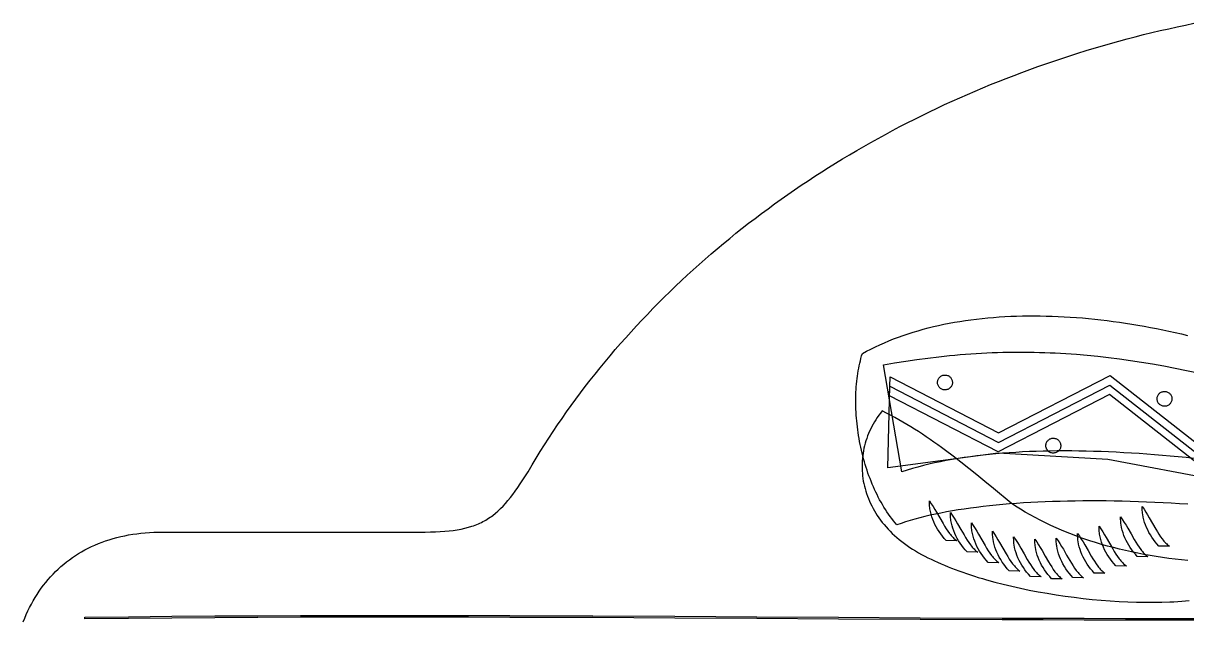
# Model space of a CAD drawing. Header units: millimetres. Extents: x 0 to 2228, y 0 to 1270.
# Drawn here: x 10 to 924, y 782 to 1252 of the extents above; entities that cross this region are included whole.
import ezdxf

# ---------------------------------------------------------------- set-up
doc = ezdxf.new("R2010")
doc.units = ezdxf.units.MM
for name, color, linetype in [('CUT_CABINET', 1, 'Continuous'), ('DETAIL_ENGRAVE', 8, 'Continuous'), ('VINYL_ESPRESSO', 7, 'Continuous'), ('VINYL_GOLD', 2, 'Continuous'), ('VINYL_GREEN', 3, 'Continuous'), ('VINYL_RED', 1, 'Continuous')]:
    doc.layers.add(name, color=color, linetype=linetype)

msp = doc.modelspace()

# ---------------------------------------------------------------- linework, layer by layer
at = {"layer": 'CUT_CABINET'}
msp.add_lwpolyline([(10.26, 781.78), (11.42, 784.66), (12.63, 787.49), (13.9, 790.26), (15.23, 792.98), (16.62, 795.64), (18.06, 798.25), (19.57, 800.8), (21.13, 803.3), (22.75, 805.74), (24.42, 808.12), (26.15, 810.45), (27.94, 812.71), (29.78, 814.92), (31.68, 817.08), (33.63, 819.17), (35.64, 821.2), (37.7, 823.17), (39.82, 825.08), (41.99, 826.93), (44.21, 828.72), (46.49, 830.45), (48.82, 832.12), (51.2, 833.72), (53.64, 835.26), (56.12, 836.73), (58.66, 838.14), (61.25, 839.49), (63.89, 840.77), (66.58, 841.99), (69.32, 843.14), (72.11, 844.23), (74.95, 845.24), (77.84, 846.19), (80.78, 847.08), (83.77, 847.89), (86.81, 848.64), (89.89, 849.32), (93.02, 849.93), (96.2, 850.46), (99.43, 850.93), (102.7, 851.33), (106.02, 851.65), (109.39, 851.91), (112.8, 852.09), (116.26, 852.2), (119.76, 852.24), (325.86, 852.24), (329.94, 852.27), (333.86, 852.37), (337.61, 852.54), (341.21, 852.79), (344.65, 853.11), (347.95, 853.5), (351.11, 853.98), (354.14, 854.54), (357.05, 855.19), (359.85, 855.93), (362.53, 856.75), (363.84, 857.2), (365.12, 857.67), (366.38, 858.17), (367.61, 858.69), (368.82, 859.23), (370.02, 859.8), (371.19, 860.39), (372.34, 861.01), (373.48, 861.66), (374.59, 862.33), (375.7, 863.03), (376.78, 863.76), (377.85, 864.51), (378.91, 865.29), (380.99, 866.93), (383.03, 868.69), (385.02, 870.57), (386.99, 872.56), (388.94, 874.67), (390.87, 876.91), (392.79, 879.28), (394.71, 881.77), (396.64, 884.39), (398.58, 887.15), (400.54, 890.05), (402.53, 893.09), (404.56, 896.26), (406.62, 899.58), (409.78, 904.92), (412.99, 910.23), (416.26, 915.5), (419.57, 920.74), (422.93, 925.95), (426.35, 931.12), (429.81, 936.27), (433.32, 941.38), (436.89, 946.46), (440.5, 951.5), (444.16, 956.51), (447.87, 961.49), (451.62, 966.44), (455.43, 971.35), (459.28, 976.23), (463.18, 981.07), (467.12, 985.88), (471.11, 990.65), (475.15, 995.39), (479.23, 1000.1), (483.36, 1004.77), (487.53, 1009.41), (491.75, 1014.01), (496.01, 1018.57), (500.32, 1023.1), (504.66, 1027.6), (509.06, 1032.06), (513.49, 1036.48), (517.97, 1040.87), (522.49, 1045.22), (527.05, 1049.53), (531.65, 1053.81), (536.29, 1058.05), (540.97, 1062.25), (545.7, 1066.42), (550.46, 1070.55), (555.26, 1074.64), (560.11, 1078.7), (564.99, 1082.71), (569.91, 1086.69), (574.87, 1090.63), (579.87, 1094.54), (584.9, 1098.4), (589.97, 1102.23), (595.08, 1106.02), (600.23, 1109.77), (605.41, 1113.48), (610.63, 1117.15), (615.88, 1120.78), (621.17, 1124.37), (626.49, 1127.92), (631.85, 1131.44), (637.24, 1134.91), (642.66, 1138.34), (648.12, 1141.73), (653.62, 1145.09), (659.14, 1148.4), (664.7, 1151.67), (670.29, 1154.9), (675.91, 1158.09), (681.56, 1161.24), (687.25, 1164.34), (692.96, 1167.41), (698.71, 1170.43), (704.48, 1173.41), (710.29, 1176.35), (716.12, 1179.25), (721.99, 1182.11), (727.88, 1184.92), (733.8, 1187.69), (739.75, 1190.42), (745.73, 1193.1), (751.73, 1195.74), (757.76, 1198.34), (763.82, 1200.9), (769.9, 1203.41), (776.01, 1205.88), (782.15, 1208.3), (788.31, 1210.68), (794.5, 1213.01), (800.71, 1215.31), (806.94, 1217.55), (813.2, 1219.75), (819.48, 1221.91), (825.79, 1224.02), (832.11, 1226.09), (838.47, 1228.11), (844.84, 1230.09), (851.23, 1232.02), (857.65, 1233.9), (864.09, 1235.74), (870.55, 1237.53), (877.02, 1239.28), (883.52, 1240.98), (890.04, 1242.63), (896.58, 1244.24), (903.14, 1245.8), (909.71, 1247.31), (916.31, 1248.77), (922.92, 1250.19), (929.55, 1251.56)], dxfattribs=at)
at = {"layer": 'DETAIL_ENGRAVE'}
msp.add_lwpolyline([(940.72, 783.07), (908.16, 783.04), (875.71, 783.05), (843.36, 783.1), (811.09, 783.18), (778.88, 783.3), (714.61, 783.59), (650.45, 783.94), (586.26, 784.32), (521.95, 784.68), (457.39, 785.01), (392.47, 785.25), (359.84, 785.33), (327.07, 785.37), (294.16, 785.38), (261.09, 785.35), (227.85, 785.27), (194.41, 785.13), (160.77, 784.94), (126.91, 784.7), (92.82, 784.38), (58.49, 784), (58.49, 785.39), (92.82, 785.78), (126.91, 786.09), (160.77, 786.34), (194.41, 786.53), (227.85, 786.66), (261.09, 786.74), (294.16, 786.77), (327.07, 786.77), (359.84, 786.72), (392.47, 786.64), (457.39, 786.4), (521.95, 786.08), (586.26, 785.71), (650.45, 785.33), (714.61, 784.98), (778.88, 784.69), (811.09, 784.58), (843.36, 784.49), (875.71, 784.44), (908.16, 784.43), (940.72, 784.46)], dxfattribs=at)
at = {"layer": 'VINYL_ESPRESSO'}
for points in [[(721.85, 876.62), (723.33, 874.46), (724.75, 872.26), (726.12, 870.02), (727.45, 867.77), (730.03, 863.28), (732.53, 858.93), (733.79, 856.84), (735.05, 854.83), (736.33, 852.93), (737.64, 851.13), (738.31, 850.28), (738.99, 849.47), (739.68, 848.69), (740.38, 847.95), (741.09, 847.25), (741.82, 846.59), (742.56, 845.98), (743.32, 845.41), (734.97, 845.63), (733.48, 847.27), (732.06, 848.96), (730.72, 850.72), (729.45, 852.52), (728.27, 854.37), (727.17, 856.26), (726.16, 858.2), (725.25, 860.16), (724.44, 862.16), (723.73, 864.18), (723.13, 866.22), (722.64, 868.28), (722.26, 870.36), (722.11, 871.4), (722, 872.44), (721.92, 873.49), (721.86, 874.53), (721.84, 875.57)], [(888.9, 872.24), (890.38, 870.09), (891.8, 867.88), (893.17, 865.64), (894.5, 863.39), (897.07, 858.91), (899.58, 854.55), (900.83, 852.47), (902.1, 850.46), (903.38, 848.55), (904.69, 846.76), (905.36, 845.91), (906.03, 845.09), (906.72, 844.31), (907.42, 843.57), (908.14, 842.87), (908.87, 842.22), (909.61, 841.6), (910.37, 841.04), (902.02, 841.25), (900.53, 842.89), (899.11, 844.59), (897.76, 846.34), (896.5, 848.15), (895.31, 850), (894.22, 851.89), (893.21, 853.82), (892.3, 855.79), (891.49, 857.78), (890.78, 859.81), (890.18, 861.85), (889.68, 863.91), (889.31, 865.98), (889.16, 867.02), (889.05, 868.07), (888.96, 869.11), (888.91, 870.16), (888.89, 871.2)], [(738.33, 867.58), (739.81, 865.42), (741.23, 863.21), (742.6, 860.98), (743.93, 858.73), (746.51, 854.24), (749.01, 849.89), (750.27, 847.8), (751.53, 845.79), (752.81, 843.89), (754.12, 842.09), (754.79, 841.24), (755.47, 840.43), (756.15, 839.65), (756.86, 838.91), (757.57, 838.21), (758.3, 837.55), (759.04, 836.94), (759.8, 836.37), (751.45, 836.59), (749.96, 838.23), (748.54, 839.92), (747.2, 841.68), (745.93, 843.48), (744.75, 845.33), (743.65, 847.22), (742.64, 849.16), (741.73, 851.12), (740.92, 853.12), (740.21, 855.14), (739.61, 857.18), (739.12, 859.24), (738.74, 861.32), (738.59, 862.36), (738.48, 863.4), (738.4, 864.44), (738.34, 865.49), (738.32, 866.53)], [(754.83, 859.38), (756.31, 857.22), (757.73, 855.02), (759.11, 852.78), (760.44, 850.53), (763.01, 846.04), (765.52, 841.69), (766.77, 839.6), (768.03, 837.59), (769.31, 835.69), (770.62, 833.89), (771.29, 833.04), (771.97, 832.23), (772.66, 831.45), (773.36, 830.71), (774.07, 830.01), (774.8, 829.35), (775.54, 828.74), (776.31, 828.17), (767.95, 828.39), (766.46, 830.03), (765.04, 831.73), (763.7, 833.48), (762.43, 835.28), (761.25, 837.13), (760.15, 839.03), (759.15, 840.96), (758.23, 842.92), (757.42, 844.92), (756.71, 846.94), (756.11, 848.98), (755.62, 851.04), (755.24, 853.12), (755.1, 854.16), (754.98, 855.2), (754.9, 856.25), (754.84, 857.29), (754.82, 858.34)], [(871.97, 864.08), (873.45, 861.92), (874.87, 859.72), (876.24, 857.48), (877.57, 855.23), (880.14, 850.74), (882.65, 846.39), (883.9, 844.3), (885.17, 842.29), (886.45, 840.39), (887.76, 838.59), (888.43, 837.74), (889.1, 836.93), (889.79, 836.15), (890.49, 835.41), (891.21, 834.71), (891.94, 834.05), (892.68, 833.44), (893.44, 832.87), (885.09, 833.09), (883.6, 834.73), (882.18, 836.42), (880.83, 838.18), (879.57, 839.98), (878.38, 841.83), (877.29, 843.72), (876.28, 845.66), (875.37, 847.62), (874.56, 849.62), (873.85, 851.64), (873.25, 853.68), (872.75, 855.74), (872.38, 857.82), (872.23, 858.86), (872.12, 859.9), (872.03, 860.95), (871.98, 861.99), (871.96, 863.03)], [(771.38, 852.78), (772.86, 850.62), (774.28, 848.42), (775.65, 846.18), (776.98, 843.93), (779.55, 839.44), (782.06, 835.09), (783.31, 833), (784.57, 831), (785.86, 829.09), (787.17, 827.3), (787.83, 826.45), (788.51, 825.63), (789.2, 824.85), (789.9, 824.11), (790.62, 823.41), (791.34, 822.75), (792.09, 822.14), (792.85, 821.57), (784.5, 821.79), (783.01, 823.43), (781.59, 825.13), (780.24, 826.88), (778.97, 828.68), (777.79, 830.54), (776.69, 832.43), (775.69, 834.36), (774.78, 836.33), (773.97, 838.32), (773.26, 840.34), (772.65, 842.39), (772.16, 844.45), (771.78, 846.52), (771.64, 847.56), (771.52, 848.61), (771.44, 849.65), (771.39, 850.69), (771.37, 851.74)], [(838.2, 851.03), (839.68, 848.87), (841.1, 846.67), (842.47, 844.43), (843.8, 842.18), (846.37, 837.69), (848.88, 833.34), (850.13, 831.25), (851.39, 829.25), (852.68, 827.34), (853.98, 825.55), (854.65, 824.7), (855.33, 823.88), (856.02, 823.1), (856.72, 822.36), (857.43, 821.66), (858.16, 821), (858.91, 820.39), (859.67, 819.82), (851.32, 820.04), (849.82, 821.68), (848.41, 823.38), (847.06, 825.13), (845.79, 826.94), (844.61, 828.79), (843.51, 830.68), (842.51, 832.61), (841.6, 834.58), (840.78, 836.57), (840.08, 838.59), (839.47, 840.64), (838.98, 842.7), (838.6, 844.77), (838.46, 845.81), (838.34, 846.86), (838.26, 847.9), (838.21, 848.94), (838.19, 849.99)], [(855.06, 856.76), (856.54, 854.6), (857.96, 852.39), (859.33, 850.15), (860.66, 847.9), (863.24, 843.42), (865.74, 839.06), (867, 836.98), (868.26, 834.97), (869.54, 833.06), (870.85, 831.27), (871.52, 830.42), (872.2, 829.6), (872.89, 828.82), (873.59, 828.08), (874.3, 827.38), (875.03, 826.73), (875.77, 826.11), (876.53, 825.55), (868.18, 825.77), (866.69, 827.4), (865.27, 829.1), (863.93, 830.85), (862.66, 832.66), (861.48, 834.51), (860.38, 836.4), (859.37, 838.33), (858.46, 840.3), (857.65, 842.29), (856.94, 844.32), (856.34, 846.36), (855.85, 848.42), (855.47, 850.49), (855.32, 851.54), (855.21, 852.58), (855.13, 853.62), (855.07, 854.67), (855.05, 855.71)], [(787.98, 848.39), (789.46, 846.23), (790.88, 844.03), (792.25, 841.79), (793.58, 839.54), (796.15, 835.05), (798.66, 830.7), (799.91, 828.61), (801.18, 826.61), (802.46, 824.7), (803.77, 822.9), (804.43, 822.05), (805.11, 821.24), (805.8, 820.46), (806.5, 819.72), (807.22, 819.02), (807.95, 818.36), (808.69, 817.75), (809.45, 817.18), (801.1, 817.4), (799.61, 819.04), (798.19, 820.74), (796.84, 822.49), (795.58, 824.29), (794.39, 826.14), (793.3, 828.04), (792.29, 829.97), (791.38, 831.93), (790.57, 833.93), (789.86, 835.95), (789.25, 837.99), (788.76, 840.06), (788.38, 842.13), (788.24, 843.17), (788.13, 844.21), (788.04, 845.26), (787.99, 846.3), (787.97, 847.35)], [(804.65, 846.59), (806.13, 844.43), (807.55, 842.23), (808.92, 839.99), (810.25, 837.74), (812.82, 833.25), (815.33, 828.9), (816.58, 826.81), (817.84, 824.81), (819.13, 822.9), (820.44, 821.1), (821.1, 820.25), (821.78, 819.44), (822.47, 818.66), (823.17, 817.92), (823.89, 817.22), (824.61, 816.56), (825.36, 815.95), (826.12, 815.38), (817.77, 815.6), (816.28, 817.24), (814.86, 818.94), (813.51, 820.69), (812.24, 822.49), (811.06, 824.34), (809.96, 826.24), (808.96, 828.17), (808.05, 830.13), (807.24, 832.13), (806.53, 834.15), (805.92, 836.19), (805.43, 838.26), (805.05, 840.33), (804.91, 841.37), (804.79, 842.41), (804.71, 843.46), (804.66, 844.5), (804.64, 845.55)], [(821.39, 847.52), (822.87, 845.36), (824.29, 843.15), (825.66, 840.92), (826.99, 838.66), (829.56, 834.18), (832.07, 829.82), (833.32, 827.74), (834.59, 825.73), (835.87, 823.82), (837.18, 822.03), (837.84, 821.18), (838.52, 820.36), (839.21, 819.58), (839.91, 818.84), (840.63, 818.14), (841.35, 817.49), (842.1, 816.87), (842.86, 816.31), (834.51, 816.53), (833.02, 818.16), (831.6, 819.86), (830.25, 821.61), (828.99, 823.42), (827.8, 825.27), (826.71, 827.16), (825.7, 829.09), (824.79, 831.06), (823.98, 833.05), (823.27, 835.08), (822.66, 837.12), (822.17, 839.18), (821.79, 841.26), (821.65, 842.3), (821.54, 843.34), (821.45, 844.38), (821.4, 845.43), (821.38, 846.47)]]:
    msp.add_lwpolyline(points, close=True, dxfattribs=at)
at = {"layer": 'VINYL_GOLD'}
for points in [[(924.88, 874), (918.32, 874.43), (911.79, 874.82), (905.29, 875.17), (898.81, 875.48), (892.37, 875.76), (885.96, 876), (879.59, 876.2), (873.26, 876.36), (866.98, 876.49), (860.73, 876.58), (854.54, 876.63), (848.39, 876.64), (842.3, 876.61), (836.27, 876.55), (830.29, 876.45), (824.37, 876.31), (818.51, 876.13), (812.72, 875.91), (806.99, 875.65), (801.34, 875.36), (795.76, 875.02), (790.25, 874.65), (784.82, 874.24), (779.47, 873.79), (774.2, 873.3), (769.02, 872.78), (763.92, 872.21), (758.91, 871.6), (754, 870.96), (749.18, 870.28), (744.46, 869.55), (739.84, 868.79), (735.32, 867.99), (730.9, 867.15), (726.59, 866.27), (722.4, 865.34), (718.31, 864.38), (714.34, 863.38), (710.48, 862.34), (706.75, 861.27), (703.14, 860.15), (699.65, 858.99), (696.29, 857.79), (694.91, 859.41), (693.56, 861.07), (692.24, 862.77), (690.94, 864.51), (689.68, 866.28), (688.45, 868.09), (687.25, 869.93), (686.08, 871.8), (684.94, 873.7), (683.83, 875.63), (682.74, 877.59), (681.69, 879.58), (680.67, 881.6), (679.68, 883.64), (678.72, 885.7), (677.79, 887.79), (676.89, 889.89), (676.01, 892.02), (675.17, 894.17), (674.36, 896.34), (673.58, 898.52), (672.83, 900.72), (672.11, 902.93), (671.42, 905.16), (670.76, 907.4), (670.14, 909.65), (669.54, 911.91), (668.97, 914.18), (668.43, 916.46), (667.93, 918.74), (667.45, 921.03), (667.01, 923.33), (666.59, 925.63), (666.21, 927.93), (665.86, 930.23), (665.53, 932.53), (665.24, 934.83), (664.98, 937.13), (664.75, 939.42), (664.56, 941.71), (664.39, 943.99), (664.25, 946.27), (664.15, 948.54), (664.07, 950.79), (664.03, 953.04), (664.02, 955.28), (664.04, 957.5), (664.09, 959.71), (664.17, 961.91), (664.28, 964.08), (664.42, 966.24), (664.6, 968.39), (664.81, 970.51), (665.04, 972.61), (665.31, 974.69), (665.61, 976.75), (665.95, 978.78), (666.31, 980.78), (666.71, 982.77), (667.13, 984.72), (667.59, 986.64), (668.08, 988.53), (668.61, 990.4), (669.16, 992.23), (672.5, 994.07), (675.91, 995.85), (679.36, 997.56), (682.88, 999.22), (686.45, 1000.81), (690.07, 1002.34), (693.75, 1003.81), (697.48, 1005.22), (701.26, 1006.58), (705.09, 1007.87), (708.96, 1009.1), (712.89, 1010.27), (716.86, 1011.39), (720.87, 1012.44), (724.93, 1013.44), (729.03, 1014.38), (733.17, 1015.27), (737.35, 1016.09), (741.58, 1016.87), (745.83, 1017.58), (750.13, 1018.24), (754.46, 1018.84), (758.83, 1019.39), (763.23, 1019.88), (767.66, 1020.32), (772.12, 1020.71), (776.61, 1021.04), (781.14, 1021.31), (785.69, 1021.54), (790.26, 1021.71), (794.86, 1021.83), (799.49, 1021.9), (804.14, 1021.91), (808.81, 1021.88), (813.5, 1021.79), (818.21, 1021.66), (822.94, 1021.47), (827.69, 1021.23), (832.45, 1020.95), (837.23, 1020.61), (842.02, 1020.23), (846.83, 1019.79), (851.64, 1019.31), (856.47, 1018.78), (861.31, 1018.21), (866.16, 1017.58), (871.01, 1016.91), (875.87, 1016.2), (880.73, 1015.44), (885.6, 1014.63), (890.47, 1013.77), (895.34, 1012.88), (900.21, 1011.93), (905.09, 1010.94), (909.95, 1009.91), (914.82, 1008.84), (919.68, 1007.72), (924.54, 1006.56)], [(924.62, 829.81), (919.67, 830.3), (914.73, 830.86), (909.8, 831.47), (904.88, 832.16), (899.98, 832.91), (895.09, 833.72), (890.22, 834.6), (885.38, 835.54), (880.56, 836.55), (875.76, 837.62), (871, 838.76), (866.27, 839.96), (861.57, 841.23), (856.91, 842.56), (852.29, 843.95), (847.71, 845.41), (843.18, 846.93), (838.7, 848.52), (834.26, 850.17), (829.88, 851.88), (825.55, 853.66), (821.29, 855.5), (817.08, 857.41), (812.93, 859.38), (808.85, 861.41), (804.84, 863.51), (800.9, 865.67), (797.03, 867.89), (793.24, 870.18), (789.52, 872.53), (785.89, 874.94), (772.05, 886.41), (765.44, 891.85), (759, 897.11), (752.7, 902.18), (746.52, 907.07), (740.43, 911.79), (734.39, 916.34), (731.38, 918.55), (728.37, 920.73), (725.37, 922.86), (722.36, 924.95), (719.35, 927.01), (716.32, 929.03), (713.28, 931.01), (710.23, 932.95), (707.15, 934.86), (704.04, 936.73), (700.91, 938.56), (697.75, 940.37), (694.55, 942.13), (691.31, 943.87), (688.03, 945.57), (684.7, 947.24), (683.38, 945.57), (682.11, 943.87), (680.9, 942.14), (679.75, 940.4), (678.66, 938.63), (677.62, 936.84), (676.64, 935.03), (675.72, 933.2), (674.86, 931.35), (674.05, 929.49), (673.3, 927.61), (672.61, 925.72), (671.98, 923.81), (671.41, 921.89), (670.89, 919.96), (670.44, 918.01), (670.04, 916.06), (669.7, 914.1), (669.42, 912.13), (669.21, 910.16), (669.05, 908.18), (668.95, 906.19), (668.91, 904.2), (668.92, 902.21), (669, 900.22), (669.15, 898.22), (669.35, 896.23), (669.61, 894.24), (669.93, 892.25), (670.31, 890.26), (670.76, 888.28), (671.26, 886.3), (671.83, 884.33), (672.46, 882.37), (673.15, 880.42), (673.9, 878.47), (674.71, 876.54), (675.59, 874.62), (676.53, 872.71), (677.53, 870.81), (678.59, 868.93), (679.72, 867.07), (680.91, 865.22), (682.16, 863.39), (683.47, 861.58), (684.85, 859.79), (686.29, 858.02), (687.8, 856.27), (689.37, 854.54), (691, 852.84), (692.7, 851.16), (694.47, 849.51), (696.29, 847.88), (698.18, 846.29), (700.14, 844.72), (702.16, 843.18), (704.25, 841.67), (706.4, 840.2), (708.62, 838.75), (710.9, 837.35), (713.25, 835.97), (715.66, 834.64), (718.14, 833.34), (720.69, 832.07), (723.17, 830.84), (725.71, 829.63), (728.3, 828.44), (730.96, 827.27), (733.67, 826.11), (736.43, 824.98), (739.24, 823.87), (742.11, 822.77), (745.02, 821.7), (747.97, 820.65), (750.98, 819.61), (754.02, 818.6), (757.11, 817.61), (760.23, 816.64), (763.4, 815.69), (766.6, 814.76), (773.09, 812.97), (779.72, 811.27), (786.45, 809.66), (793.28, 808.13), (800.18, 806.7), (807.16, 805.36), (814.19, 804.12), (821.27, 802.97), (828.37, 801.92), (835.48, 800.97), (842.59, 800.12), (849.69, 799.37), (856.76, 798.72), (863.79, 798.17), (870.76, 797.73), (877.67, 797.4), (884.49, 797.18), (891.22, 797.07), (897.83, 797.06), (904.32, 797.17), (910.67, 797.4), (913.79, 797.55), (916.88, 797.74), (919.91, 797.95), (922.91, 798.19), (925.86, 798.46)]]:
    msp.add_lwpolyline(points, dxfattribs=at)
for points in [[(690.97, 974.1), (776.19, 930.08), (863.74, 975.15), (948.37, 908.86), (1035.48, 937.22), (1120.25, 876.5), (1207.36, 904.86), (1292.21, 846.92), (1379.76, 891.99), (1464.98, 847.97), (1552.82, 904.17), (1552.42, 889.14), (1464.58, 832.93), (1379.37, 876.95), (1291.82, 831.88), (1206.97, 889.83), (1119.86, 861.46), (1035.08, 922.19), (947.97, 893.82), (863.34, 960.12), (775.79, 915.05), (690.58, 959.07)], [(739.89, 969.48), (739.84, 968.88), (739.74, 968.3), (739.58, 967.75), (739.37, 967.22), (739.11, 966.71), (738.8, 966.24), (738.45, 965.8), (738.07, 965.39), (737.64, 965.02), (737.18, 964.7), (736.69, 964.42), (736.17, 964.19), (735.63, 964), (735.07, 963.87), (734.49, 963.8), (733.89, 963.79), (733.29, 963.83), (732.71, 963.94), (732.16, 964.09), (731.62, 964.3), (731.12, 964.56), (730.64, 964.87), (730.2, 965.22), (729.8, 965.61), (729.43, 966.03), (729.11, 966.49), (728.83, 966.98), (728.59, 967.5), (728.41, 968.04), (728.28, 968.6), (728.21, 969.19), (728.19, 969.79), (728.24, 970.38), (728.34, 970.96), (728.5, 971.52), (728.71, 972.05), (728.97, 972.55), (729.28, 973.03), (729.63, 973.47), (730.01, 973.87), (730.44, 974.24), (730.9, 974.57), (731.39, 974.85), (731.91, 975.08), (732.45, 975.26), (733.01, 975.39), (733.59, 975.46), (734.19, 975.48), (734.79, 975.43), (735.37, 975.33), (735.93, 975.17), (736.46, 974.96), (736.96, 974.7), (737.44, 974.4), (737.88, 974.05), (738.28, 973.66), (738.65, 973.23), (738.97, 972.77), (739.25, 972.28), (739.49, 971.77), (739.67, 971.22), (739.8, 970.66), (739.87, 970.08)], [(912.28, 956.61), (912.24, 956.01), (912.13, 955.43), (911.98, 954.88), (911.77, 954.34), (911.51, 953.84), (911.2, 953.36), (910.85, 952.92), (910.46, 952.52), (910.04, 952.15), (909.58, 951.83), (909.09, 951.55), (908.57, 951.31), (908.03, 951.13), (907.47, 951), (906.88, 950.93), (906.28, 950.91), (905.69, 950.96), (905.11, 951.06), (904.55, 951.22), (904.02, 951.43), (903.52, 951.69), (903.04, 952), (902.6, 952.35), (902.2, 952.73), (901.83, 953.16), (901.5, 953.62), (901.22, 954.11), (900.99, 954.63), (900.81, 955.17), (900.68, 955.73), (900.61, 956.31), (900.59, 956.91), (900.64, 957.51), (900.74, 958.09), (900.9, 958.64), (901.11, 959.18), (901.37, 959.68), (901.68, 960.16), (902.02, 960.6), (902.41, 961), (902.84, 961.37), (903.3, 961.69), (903.79, 961.97), (904.3, 962.21), (904.85, 962.39), (905.41, 962.52), (905.99, 962.59), (906.59, 962.61), (907.19, 962.56), (907.77, 962.46), (908.32, 962.3), (908.85, 962.09), (909.36, 961.83), (909.83, 961.52), (910.27, 961.17), (910.68, 960.79), (911.05, 960.36), (911.37, 959.9), (911.65, 959.41), (911.88, 958.89), (912.07, 958.35), (912.2, 957.79), (912.27, 957.21)], [(824.96, 919.89), (824.91, 919.29), (824.81, 918.71), (824.65, 918.16), (824.44, 917.63), (824.18, 917.12), (823.87, 916.65), (823.52, 916.21), (823.13, 915.8), (822.71, 915.43), (822.25, 915.11), (821.76, 914.83), (821.24, 914.6), (820.7, 914.41), (820.14, 914.28), (819.55, 914.21), (818.96, 914.2), (818.36, 914.24), (817.78, 914.35), (817.22, 914.5), (816.69, 914.71), (816.19, 914.97), (815.71, 915.28), (815.27, 915.63), (814.87, 916.02), (814.5, 916.44), (814.18, 916.9), (813.89, 917.39), (813.66, 917.91), (813.48, 918.45), (813.35, 919.01), (813.28, 919.6), (813.26, 920.2), (813.31, 920.79), (813.41, 921.37), (813.57, 921.93), (813.78, 922.46), (814.04, 922.96), (814.35, 923.44), (814.69, 923.88), (815.08, 924.28), (815.51, 924.65), (815.97, 924.98), (816.46, 925.26), (816.97, 925.49), (817.52, 925.67), (818.08, 925.8), (818.66, 925.87), (819.26, 925.89), (819.86, 925.84), (820.44, 925.74), (820.99, 925.58), (821.53, 925.37), (822.03, 925.11), (822.5, 924.8), (822.95, 924.46), (823.35, 924.07), (823.72, 923.64), (824.04, 923.18), (824.32, 922.69), (824.56, 922.18), (824.74, 921.63), (824.87, 921.07), (824.94, 920.49)]]:
    msp.add_lwpolyline(points, close=True, dxfattribs=at)
at = {"layer": 'VINYL_GREEN'}
msp.add_lwpolyline([(690.78, 966.59), (775.99, 922.56), (863.54, 967.63), (948.17, 901.34), (1035.28, 929.7), (1120.06, 868.98), (1207.17, 897.34), (1292.02, 839.4), (1379.57, 884.47), (1464.78, 840.45), (1552.62, 896.66), (1551.74, 863.25), (1464.56, 832.1), (1378.03, 826), (1291.8, 831.05), (1205.78, 844.44), (1119.84, 860.63), (1033.9, 876.81), (947.95, 892.99), (862.01, 909.17), (775.77, 914.21), (689.1, 902.55)], close=True, dxfattribs=at)
at = {"layer": 'VINYL_RED'}
msp.add_lwpolyline([(929.76, 910.02), (923.47, 910.66), (917.22, 911.26), (910.99, 911.83), (904.8, 912.36), (898.65, 912.86), (892.53, 913.33), (886.45, 913.75), (880.4, 914.14), (874.4, 914.49), (868.43, 914.8), (862.51, 915.07), (856.63, 915.31), (850.79, 915.5), (844.99, 915.65), (839.24, 915.76), (833.54, 915.83), (827.88, 915.85), (822.27, 915.83), (816.71, 915.77), (811.19, 915.66), (805.73, 915.51), (800.32, 915.31), (794.96, 915.06), (789.65, 914.77), (784.4, 914.43), (779.2, 914.04), (774.06, 913.6), (768.97, 913.12), (763.95, 912.58), (758.98, 911.99), (754.07, 911.35), (749.22, 910.66), (744.44, 909.92), (739.71, 909.12), (735.05, 908.28), (730.45, 907.37), (725.92, 906.41), (721.46, 905.4), (717.06, 904.33), (712.73, 903.2), (708.47, 902.02), (704.28, 900.78), (700.16, 899.48), (685.65, 983.44), (694.52, 984.97), (703.3, 986.37), (711.99, 987.65), (720.61, 988.8), (729.15, 989.82), (737.63, 990.71), (741.85, 991.11), (746.06, 991.48), (750.25, 991.82), (754.44, 992.13), (758.61, 992.4), (762.77, 992.65), (766.93, 992.86), (771.08, 993.04), (775.22, 993.19), (779.36, 993.31), (783.5, 993.39), (787.63, 993.45), (791.75, 993.48), (795.88, 993.47), (800.01, 993.43), (804.13, 993.37), (808.26, 993.27), (812.39, 993.14), (816.53, 992.98), (820.67, 992.79), (824.81, 992.57), (828.96, 992.31), (833.12, 992.03), (837.28, 991.72), (845.64, 991), (854.05, 990.16), (862.5, 989.19), (871.02, 988.11), (879.6, 986.9), (888.26, 985.58), (897, 984.13), (905.83, 982.56), (914.75, 980.87), (923.79, 979.07), (932.93, 977.14)], dxfattribs=at)

doc.saveas('drawing.dxf')
